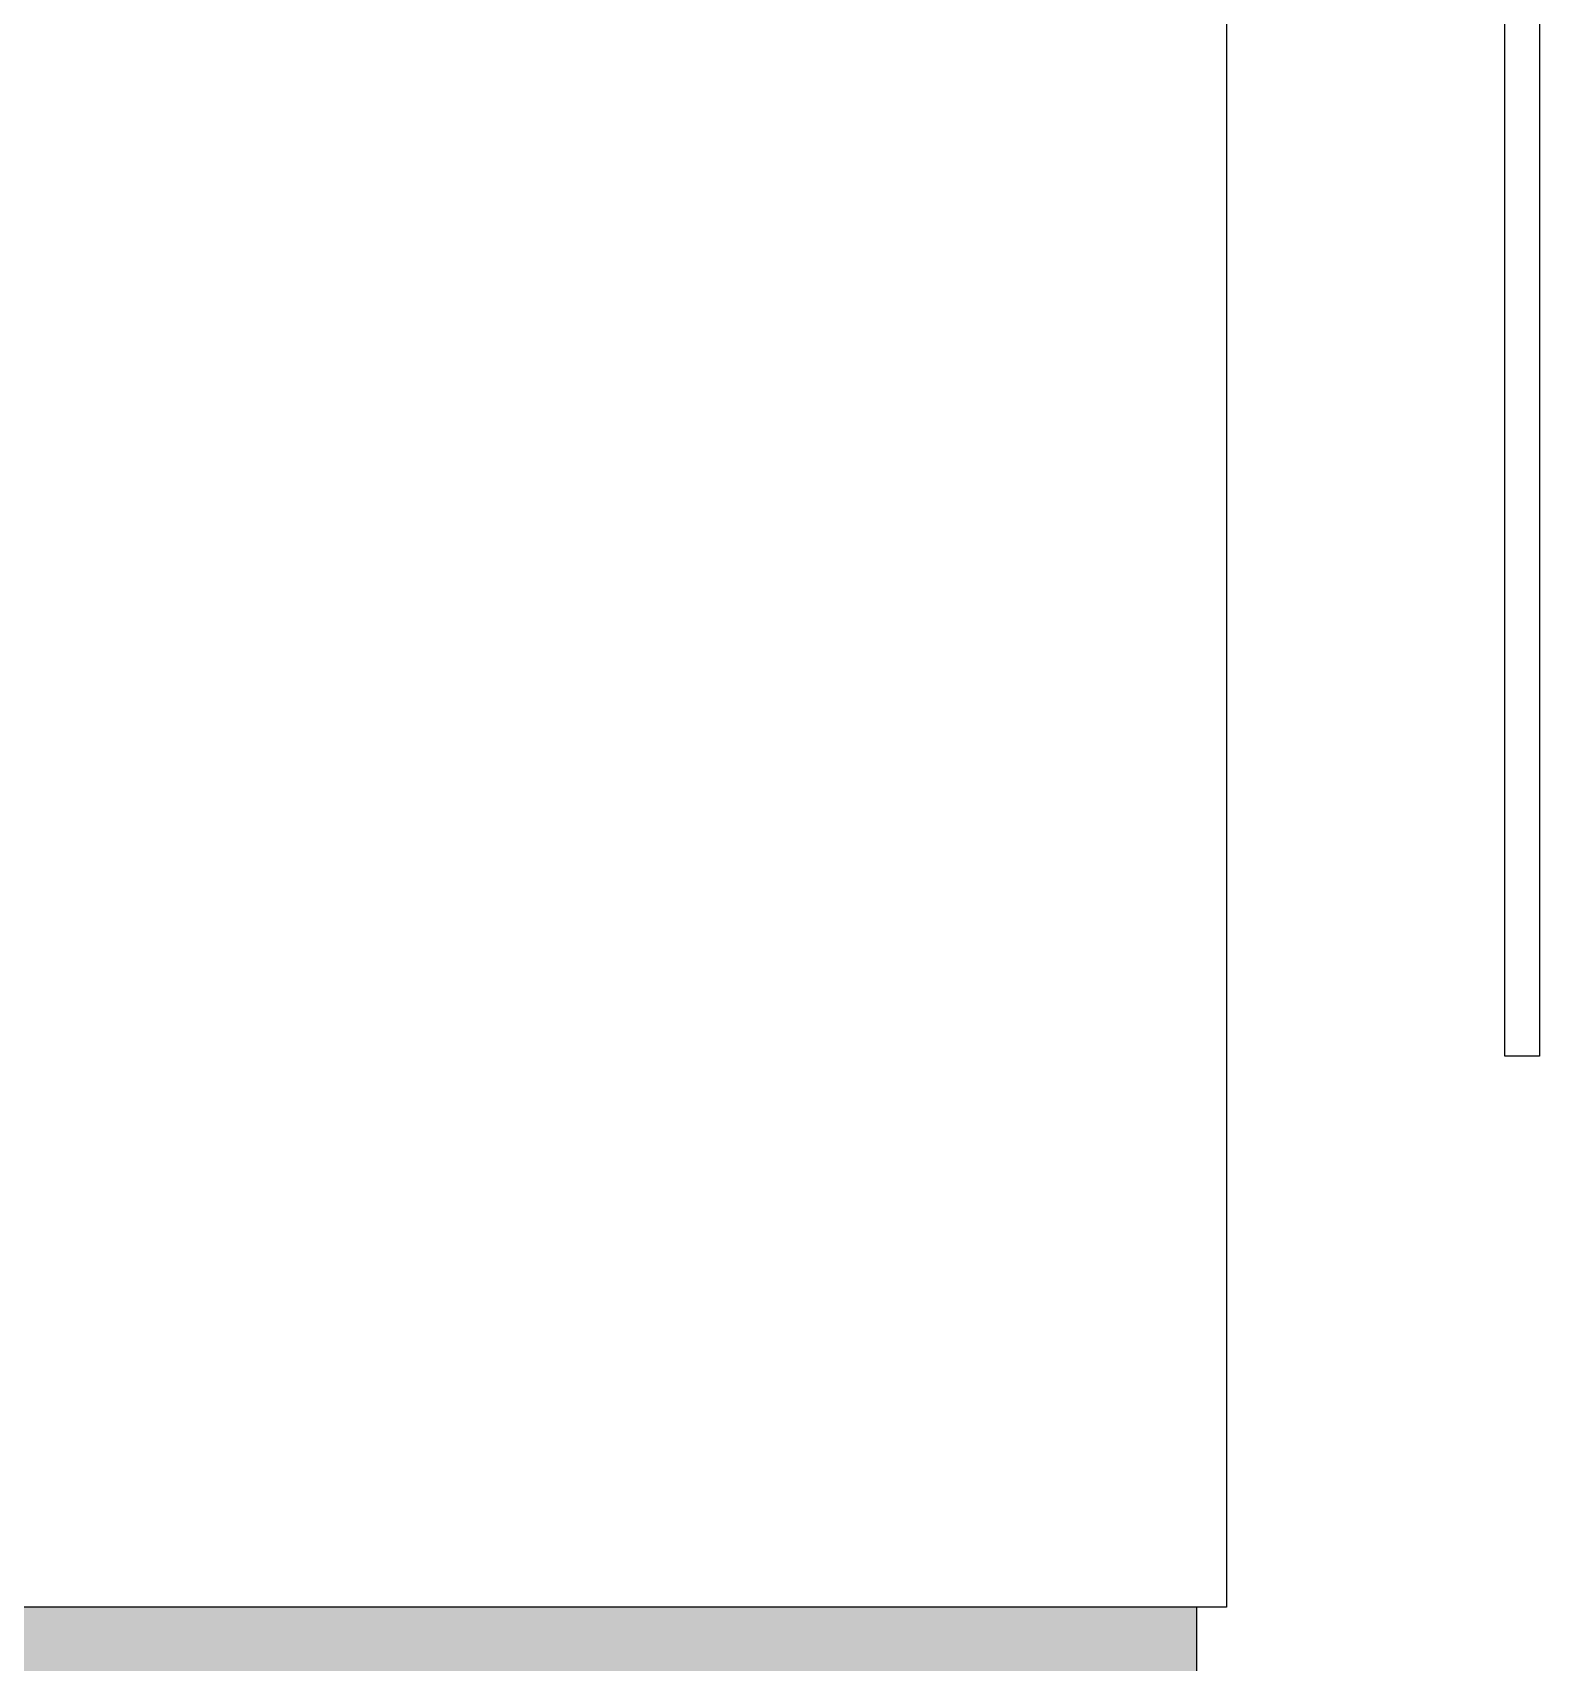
# Model space of a CAD drawing. Header units: centimetres. Extents: x -35664 to 50682, y -23001 to 23705.
# Drawn here: x 4324 to 5196, y -21765 to -20822 of the extents above; entities that cross this region are included whole.
import ezdxf

# ---------------------------------------------------------------- set-up
doc = ezdxf.new("R2010")
doc.units = ezdxf.units.CM
for name, color, linetype in [('B GÈnÈral_Hatch', 252, 'Continuous'), ('B Général', 252, 'Continuous'), ('C ANNOTATIONS-cotation', 252, 'Continuous'), ('C ANNOTATIONS-cotation_Hatch', 252, 'Continuous'), ('prlm-Coupe', 252, 'Continuous')]:
    doc.layers.add(name, color=color, linetype=linetype)

# ---------------------------------------------------------------- blocks, each defined once
blk = doc.blocks.new('A$C373B78D5')
at = {"layer": 'B GÈnÈral_Hatch', "linetype": 'Continuous'}
h = blk.add_hatch(dxfattribs=at)
h.set_pattern_fill('H_VEGETAL 3', color=256, style=0, pattern_type=2)
h.set_pattern_definition([(45, (-23116.898, 10090.366), (23.212778, -1.975556), [44.003255, -6.28618]), (45, (-23120.478, 10083.575), (-3.5471, -28.555677), [18.85854, -31.430896]), (45, (-23113.755, 10087.223), (2.536633, -22.539133), [40.34917, -45.50013]), (45, (-23115.293, 10082.587), (26.400366, 1.257412), [38.97431, -11.31512]), (45, (-23110.612, 10084.08), (12.572359, -12.572359), [11.783446, -2.945862]), (45, (-23109.04, 10082.508), (12.572359, -12.572359), [9.864344, -16.094456]), (45, (-23107.468, 10080.937), (12.572359, -12.572359), []), (45, (-23116.712, 10068.635), (12.572359, -12.572359), [66.77512, -54.63419]), (135, (-23110.477, 10087.156), (24.694444, 4.198056), [44.003455, -6.28621]), (135, (-23105.044, 10078.266), (-29.633333, 0.987778), [18.858624, -31.43104]), (135, (-23116.157, 10085.674), (-6.6675, -21.73111), [40.34934, -45.50032]), (135, (-23110.971, 10076.29), (24.94139, 3.704167), [38.97449, -11.315174]), (135, (-23108.502, 10070.364), (16.792222, 11.853333), [11.78373, -2.945933]), (135, (-23113.194, 10072.092), (-15.804444, -12.84111), [9.864344, -16.094456]), (135, (-23115.17, 10070.857), (18.026944, 10.61861), []), (135, (-23112.453, 10064.19), (14.322778, 14.569722), [66.77531, -54.63435])])
h.paths.add_polyline_path([(-19876.95, -4260), (-19876.95, -3329.99), (-20236.35, -3330), (-20236.35, -3280.65), (-20267.31, -3279.84), (-20466.9, -3279.84), (-20962.57, -3290), (-21666.93, -3018), (-21966.93, -3016), (-22059.25, -3016), (-22059.25, -3011), (-23308.47, -3011), (-23308.47, -5349.84), (-18113.93, -5349.84), (-18113.93, -4260)])
at = {"layer": 'B Général', "linetype": 'Continuous', "flags": 128}
for points in [[(-17935.86, -2775.98), (-17915.86, -2775.98), (-17915.86, -3941.28), (-17935.86, -3941.28)], [(-19876.95, -4260), (-19876.95, -3329.99), (-20236.35, -3330), (-20236.35, -3280.65), (-20267.31, -3279.84), (-20466.9, -3279.84), (-20962.57, -3290), (-21666.93, -3018), (-21966.93, -3016), (-22059.25, -3016), (-22059.25, -3011), (-23308.47, -3011), (-23308.47, -5349.84), (-18113.93, -5349.84), (-18113.93, -4260)]]:
    blk.add_lwpolyline(points, close=True, dxfattribs=at)
at = {"layer": 'C ANNOTATIONS-cotation', "linetype": 'Continuous', "flags": 128}
blk.add_lwpolyline([(-19876.95, -3329.99), (-18096.94, -3329.99), (-18096.94, -4260), (-19876.95, -4260)], close=True, dxfattribs=at)
at = {"layer": 'C ANNOTATIONS-cotation_Hatch'}
blk.add_lwpolyline([(-19876.95, -3329.99), (-18096.94, -3329.99), (-18096.94, -4260), (-19876.95, -4260)], close=True, dxfattribs=at)

msp = doc.modelspace()

# ---------------------------------------------------------------- block references
at = {"layer": 'prlm-Coupe'}
msp.add_blockref('A$C373B78D5', (23111.623, -17472.851), dxfattribs=at)

doc.saveas('drawing.dxf')
